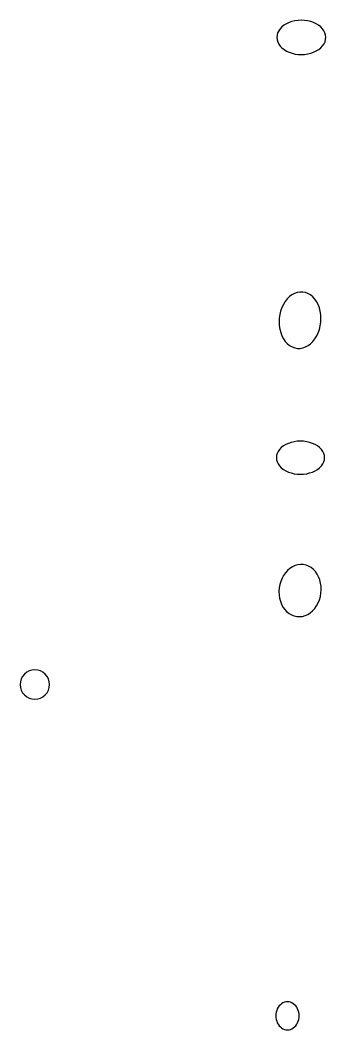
# Model space of a CAD drawing. Extents: x -1 to 217, y -22 to 302.
# Drawn here: x 47.86 to 54.83, y 93.68 to 116.65 of the extents above; entities that cross this region are included whole.
import ezdxf

# ---------------------------------------------------------------- set-up
doc = ezdxf.new("R2010")
doc.units = 0

msp = doc.modelspace()

# ---------------------------------------------------------------- linework, layer by layer
at = {"layer": 'CIRCLES'}
for p, q in [((47.96, 101.773), (47.918, 101.722)), ((48.011, 101.815), (47.96, 101.773)), ((48.068, 101.846), (48.011, 101.815)), ((48.131, 101.865), (48.068, 101.846)), ((48.197, 101.871), (48.131, 101.865)), ((48.262, 101.865), (48.197, 101.871)), ((48.325, 101.846), (48.262, 101.865)), ((48.382, 101.815), (48.325, 101.846)), ((48.433, 101.773), (48.382, 101.815)), ((48.475, 101.722), (48.433, 101.773)), ((47.868, 101.602), (47.862, 101.537)), ((47.862, 101.537), (47.868, 101.471)), ((47.887, 101.665), (47.868, 101.602)), ((47.918, 101.722), (47.887, 101.665)), ((48.506, 101.665), (48.475, 101.722)), ((48.525, 101.602), (48.506, 101.665)), ((48.531, 101.537), (48.525, 101.602)), ((48.525, 101.471), (48.531, 101.537)), ((47.868, 101.471), (47.887, 101.408)), ((47.887, 101.408), (47.918, 101.351)), ((47.918, 101.351), (47.96, 101.3)), ((47.96, 101.3), (48.011, 101.258)), ((48.382, 101.258), (48.433, 101.3)), ((48.433, 101.3), (48.475, 101.351)), ((48.475, 101.351), (48.506, 101.408)), ((48.506, 101.408), (48.525, 101.471)), ((48.011, 101.258), (48.068, 101.227)), ((48.068, 101.227), (48.131, 101.208)), ((48.131, 101.208), (48.197, 101.202)), ((48.197, 101.202), (48.262, 101.208)), ((48.262, 101.208), (48.325, 101.227)), ((48.325, 101.227), (48.382, 101.258))]:
    msp.add_line(p, q, dxfattribs=at)
at = {"layer": 'ELLIPSES'}
for p, q in [((53.786, 116.453), (53.754, 116.407)), ((53.826, 116.496), (53.786, 116.453)), ((53.874, 116.534), (53.826, 116.496)), ((53.929, 116.568), (53.874, 116.534)), ((53.99, 116.597), (53.929, 116.568)), ((54.055, 116.62), (53.99, 116.597)), ((54.124, 116.636), (54.055, 116.62)), ((54.196, 116.647), (54.124, 116.636)), ((54.269, 116.65), (54.196, 116.647)), ((54.342, 116.647), (54.269, 116.65)), ((54.414, 116.637), (54.342, 116.647)), ((54.483, 116.621), (54.414, 116.637)), ((54.548, 116.599), (54.483, 116.621)), ((54.609, 116.57), (54.548, 116.599)), ((54.664, 116.537), (54.609, 116.57)), ((54.713, 116.499), (54.664, 116.537)), ((54.753, 116.456), (54.713, 116.499)), ((54.786, 116.41), (54.753, 116.456)), ((53.716, 116.308), (53.712, 116.257)), ((53.712, 116.257), (53.717, 116.206)), ((53.73, 116.359), (53.716, 116.308)), ((53.754, 116.407), (53.73, 116.359)), ((54.809, 116.362), (54.786, 116.41)), ((54.824, 116.312), (54.809, 116.362)), ((54.829, 116.261), (54.824, 116.312)), ((54.824, 116.21), (54.829, 116.261)), ((53.717, 116.206), (53.731, 116.156)), ((53.731, 116.156), (53.755, 116.108)), ((53.755, 116.108), (53.787, 116.062)), ((53.787, 116.062), (53.828, 116.02)), ((53.828, 116.02), (53.876, 115.981)), ((54.666, 115.984), (54.714, 116.022)), ((54.714, 116.022), (54.754, 116.065)), ((54.754, 116.065), (54.787, 116.111)), ((54.787, 116.111), (54.81, 116.16)), ((54.81, 116.16), (54.824, 116.21)), ((53.876, 115.981), (53.931, 115.948)), ((53.931, 115.948), (53.992, 115.92)), ((53.992, 115.92), (54.058, 115.897)), ((54.058, 115.897), (54.127, 115.881)), ((54.127, 115.881), (54.198, 115.871)), ((54.198, 115.871), (54.271, 115.868)), ((54.271, 115.868), (54.344, 115.872)), ((54.344, 115.872), (54.416, 115.882)), ((54.416, 115.882), (54.485, 115.898)), ((54.485, 115.898), (54.55, 115.921)), ((54.55, 115.921), (54.611, 115.95)), ((54.611, 115.95), (54.666, 115.984)), ((53.901, 110.251), (53.86, 110.184)), ((53.948, 110.31), (53.901, 110.251)), ((54, 110.361), (53.948, 110.31)), ((54.056, 110.402), (54, 110.361)), ((54.115, 110.434), (54.056, 110.402)), ((54.176, 110.456), (54.115, 110.434)), ((54.239, 110.466), (54.176, 110.456)), ((54.301, 110.466), (54.239, 110.466)), ((54.362, 110.455), (54.301, 110.466)), ((54.421, 110.432), (54.362, 110.455)), ((54.478, 110.4), (54.421, 110.432)), ((54.53, 110.358), (54.478, 110.4)), ((54.577, 110.306), (54.53, 110.358)), ((54.618, 110.247), (54.577, 110.306)), ((54.653, 110.18), (54.618, 110.247)), ((53.798, 110.034), (53.779, 109.953)), ((53.826, 110.112), (53.798, 110.034)), ((53.86, 110.184), (53.826, 110.112)), ((54.681, 110.107), (54.653, 110.18)), ((54.701, 110.029), (54.681, 110.107)), ((54.714, 109.948), (54.701, 110.029)), ((53.767, 109.87), (53.763, 109.786)), ((53.779, 109.953), (53.767, 109.87)), ((54.718, 109.864), (54.714, 109.948)), ((54.714, 109.78), (54.718, 109.864)), ((53.763, 109.786), (53.767, 109.702)), ((53.767, 109.702), (53.78, 109.621)), ((53.78, 109.621), (53.8, 109.543)), ((54.655, 109.539), (54.682, 109.616)), ((54.682, 109.616), (54.702, 109.697)), ((54.702, 109.697), (54.714, 109.78)), ((53.8, 109.543), (53.828, 109.47)), ((53.828, 109.47), (53.863, 109.404)), ((53.863, 109.404), (53.904, 109.344)), ((53.904, 109.344), (53.951, 109.292)), ((54.481, 109.289), (54.533, 109.34)), ((54.533, 109.34), (54.58, 109.4)), ((54.58, 109.4), (54.621, 109.466)), ((54.621, 109.466), (54.655, 109.539)), ((53.951, 109.292), (54.003, 109.25)), ((54.003, 109.25), (54.059, 109.218)), ((54.059, 109.218), (54.119, 109.196)), ((54.119, 109.196), (54.18, 109.184)), ((54.18, 109.184), (54.242, 109.184)), ((54.242, 109.184), (54.305, 109.195)), ((54.305, 109.195), (54.366, 109.216)), ((54.366, 109.216), (54.425, 109.248)), ((54.425, 109.248), (54.481, 109.289)), ((54.04, 107.046), (53.975, 107.024)), ((54.108, 107.062), (54.04, 107.046)), ((54.178, 107.071), (54.108, 107.062)), ((54.25, 107.074), (54.178, 107.071)), ((54.322, 107.071), (54.25, 107.074)), ((54.392, 107.062), (54.322, 107.071)), ((54.46, 107.046), (54.392, 107.062)), ((54.525, 107.024), (54.46, 107.046)), ((53.742, 106.842), (53.719, 106.795)), ((53.774, 106.886), (53.742, 106.842)), ((53.814, 106.927), (53.774, 106.886)), ((53.862, 106.964), (53.814, 106.927)), ((53.916, 106.997), (53.862, 106.964)), ((53.975, 107.024), (53.916, 106.997)), ((54.585, 106.997), (54.525, 107.024)), ((54.639, 106.964), (54.585, 106.997)), ((54.686, 106.927), (54.639, 106.964)), ((54.726, 106.886), (54.686, 106.927)), ((54.758, 106.842), (54.726, 106.886)), ((54.781, 106.795), (54.758, 106.842)), ((53.705, 106.747), (53.701, 106.698)), ((53.701, 106.698), (53.705, 106.649)), ((53.719, 106.795), (53.705, 106.747)), ((53.705, 106.649), (53.719, 106.6)), ((53.719, 106.6), (53.742, 106.554)), ((54.758, 106.554), (54.781, 106.6)), ((54.795, 106.747), (54.781, 106.795)), ((54.781, 106.6), (54.795, 106.649)), ((54.8, 106.698), (54.795, 106.747)), ((54.795, 106.649), (54.8, 106.698)), ((53.742, 106.554), (53.774, 106.509)), ((53.774, 106.509), (53.814, 106.469)), ((53.814, 106.469), (53.862, 106.431)), ((53.862, 106.431), (53.916, 106.399)), ((53.916, 106.399), (53.975, 106.372)), ((53.975, 106.372), (54.04, 106.35)), ((54.04, 106.35), (54.108, 106.334)), ((54.392, 106.334), (54.46, 106.35)), ((54.46, 106.35), (54.525, 106.372)), ((54.525, 106.372), (54.585, 106.399)), ((54.585, 106.399), (54.639, 106.431)), ((54.639, 106.431), (54.686, 106.469)), ((54.686, 106.469), (54.726, 106.509)), ((54.726, 106.509), (54.758, 106.554)), ((54.108, 106.334), (54.178, 106.324)), ((54.178, 106.324), (54.25, 106.321)), ((54.25, 106.321), (54.322, 106.324)), ((54.322, 106.324), (54.392, 106.334)), ((53.908, 104.081), (53.866, 104.021)), ((53.957, 104.134), (53.908, 104.081)), ((54.01, 104.179), (53.957, 104.134)), ((54.067, 104.215), (54.01, 104.179)), ((54.127, 104.242), (54.067, 104.215)), ((54.19, 104.26), (54.127, 104.242)), ((54.253, 104.267), (54.19, 104.26)), ((54.315, 104.265), (54.253, 104.267)), ((54.377, 104.252), (54.315, 104.265)), ((54.436, 104.229), (54.377, 104.252)), ((54.492, 104.197), (54.436, 104.229)), ((54.544, 104.156), (54.492, 104.197)), ((54.59, 104.106), (54.544, 104.156)), ((54.631, 104.049), (54.59, 104.106)), ((54.664, 103.986), (54.631, 104.049)), ((53.8, 103.884), (53.779, 103.81)), ((53.83, 103.955), (53.8, 103.884)), ((53.866, 104.021), (53.83, 103.955)), ((54.691, 103.918), (54.664, 103.986)), ((54.71, 103.845), (54.691, 103.918)), ((54.721, 103.769), (54.71, 103.845)), ((53.765, 103.734), (53.759, 103.656)), ((53.759, 103.656), (53.762, 103.579)), ((53.779, 103.81), (53.765, 103.734)), ((54.704, 103.538), (54.718, 103.615)), ((54.718, 103.615), (54.724, 103.692)), ((54.724, 103.692), (54.721, 103.769)), ((53.762, 103.579), (53.773, 103.503)), ((53.773, 103.503), (53.792, 103.431)), ((53.792, 103.431), (53.819, 103.362)), ((53.819, 103.362), (53.852, 103.299)), ((54.617, 103.327), (54.653, 103.393)), ((54.653, 103.393), (54.683, 103.464)), ((54.683, 103.464), (54.704, 103.538)), ((53.852, 103.299), (53.893, 103.242)), ((53.893, 103.242), (53.939, 103.193)), ((53.939, 103.193), (53.991, 103.152)), ((53.991, 103.152), (54.047, 103.119)), ((54.356, 103.106), (54.416, 103.133)), ((54.416, 103.133), (54.473, 103.169)), ((54.473, 103.169), (54.526, 103.215)), ((54.526, 103.215), (54.575, 103.267)), ((54.575, 103.267), (54.617, 103.327)), ((54.047, 103.119), (54.106, 103.097)), ((54.106, 103.097), (54.168, 103.084)), ((54.168, 103.084), (54.231, 103.081)), ((54.231, 103.081), (54.294, 103.088)), ((54.294, 103.088), (54.356, 103.106)), ((53.742, 94.195), (53.723, 94.161)), ((53.765, 94.227), (53.742, 94.195)), ((53.792, 94.254), (53.765, 94.227)), ((53.821, 94.277), (53.792, 94.254)), ((53.852, 94.296), (53.821, 94.277)), ((53.885, 94.309), (53.852, 94.296)), ((53.919, 94.317), (53.885, 94.309)), ((53.954, 94.32), (53.919, 94.317)), ((53.989, 94.317), (53.954, 94.32)), ((54.023, 94.309), (53.989, 94.317)), ((54.056, 94.296), (54.023, 94.309)), ((54.087, 94.277), (54.056, 94.296)), ((54.116, 94.254), (54.087, 94.277)), ((54.142, 94.227), (54.116, 94.254)), ((54.165, 94.195), (54.142, 94.227)), ((54.185, 94.161), (54.165, 94.195)), ((53.69, 94.043), (53.687, 94.001)), ((53.687, 94.001), (53.69, 93.96)), ((53.697, 94.084), (53.69, 94.043)), ((53.69, 93.96), (53.697, 93.919)), ((53.708, 94.123), (53.697, 94.084)), ((53.723, 94.161), (53.708, 94.123)), ((54.2, 94.123), (54.185, 94.161)), ((54.211, 94.084), (54.2, 94.123)), ((54.218, 94.043), (54.211, 94.084)), ((54.211, 93.919), (54.218, 93.96)), ((54.22, 94.001), (54.218, 94.043)), ((54.218, 93.96), (54.22, 94.001)), ((53.697, 93.919), (53.708, 93.879)), ((53.708, 93.879), (53.723, 93.842)), ((53.723, 93.842), (53.742, 93.807)), ((53.742, 93.807), (53.765, 93.776)), ((53.765, 93.776), (53.792, 93.748)), ((53.792, 93.748), (53.821, 93.725)), ((53.821, 93.725), (53.852, 93.707)), ((54.056, 93.707), (54.087, 93.725)), ((54.087, 93.725), (54.116, 93.748)), ((54.116, 93.748), (54.142, 93.776)), ((54.142, 93.776), (54.165, 93.807)), ((54.165, 93.807), (54.185, 93.842)), ((54.185, 93.842), (54.2, 93.879)), ((54.2, 93.879), (54.211, 93.919)), ((53.852, 93.707), (53.885, 93.693)), ((53.885, 93.693), (53.919, 93.685)), ((53.919, 93.685), (53.954, 93.682)), ((53.954, 93.682), (53.989, 93.685)), ((53.989, 93.685), (54.023, 93.693)), ((54.023, 93.693), (54.056, 93.707))]:
    msp.add_line(p, q, dxfattribs=at)

doc.saveas('drawing.dxf')
